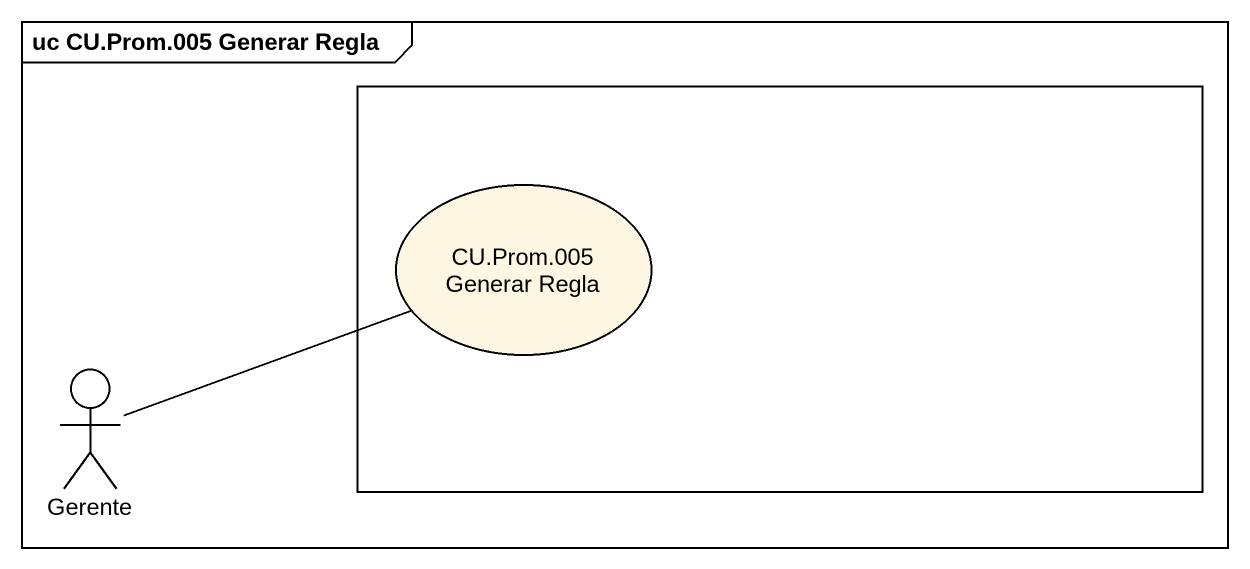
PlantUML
@startuml
mainframe uc CU.Prom.005 Generar Regla
rectangle " " as rectangle1 {
  usecase "CU.Prom.005 Generar Regla" as CU_Prom_005_Generar_Regla
}
actor Gerente
Gerente -right- CU_Prom_005_Generar_Regla
@enduml
